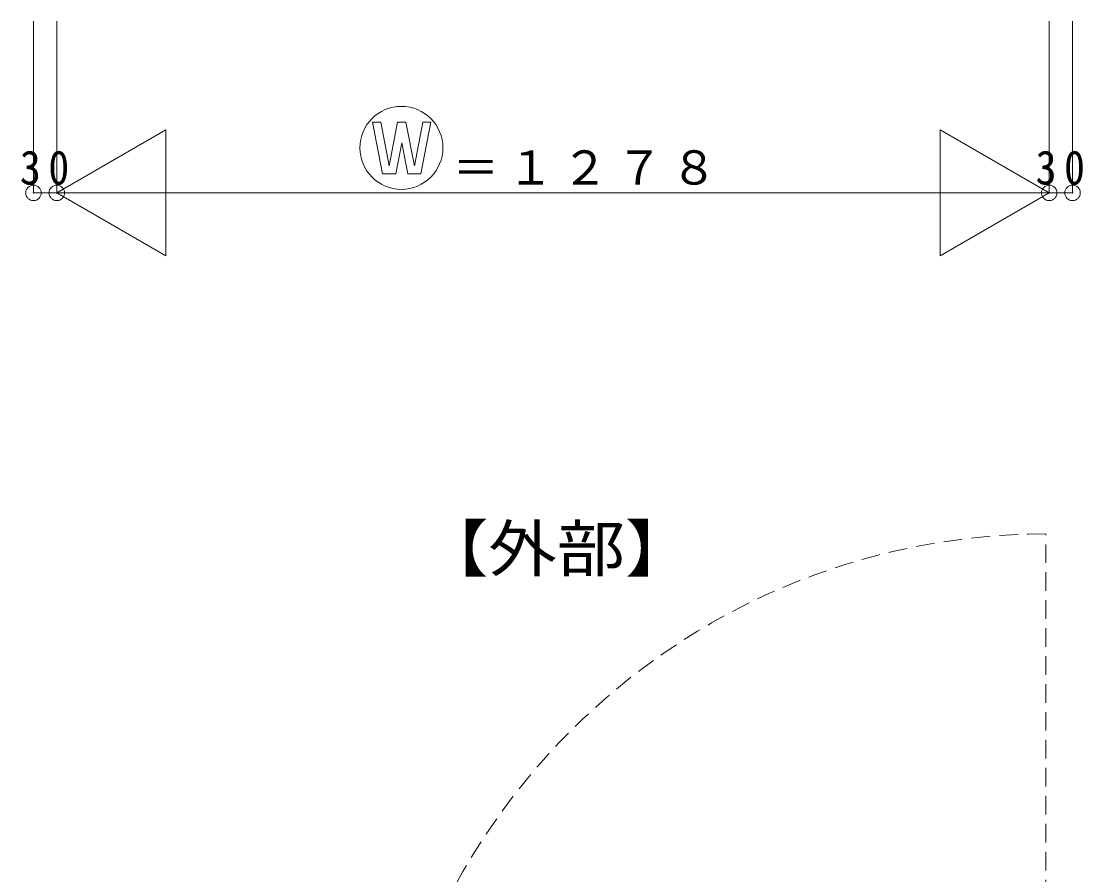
# Model space of a CAD drawing. Units: millimetres on the paper, enlarged 2 times, with parts at other scales. Extents: x -822 to 1661, y 616 to 1163.
# Drawn here: x -679.4 to -542.7, y 766.8 to 876.8 of the extents above; entities that cross this region are included whole.
import ezdxf
from ezdxf.enums import TextEntityAlignment as Align

# ---------------------------------------------------------------- set-up
doc = ezdxf.new("R2010")
doc.units = ezdxf.units.MM
doc.header["$LTSCALE"] = 2
doc.header["$PDMODE"] = 32
doc.header["$PDSIZE"] = 2
doc.linetypes.add('DASHED1', pattern=[1.8, 1.2, -0.6])
doc.layers.add('1-3_sunpousen', color=7, linetype='Continuous', lineweight=9)
doc.layers.add('1-8_kanamono', color=6, linetype='Continuous', lineweight=9)
doc.styles.add('ＭＳ ゴシック', font='')
doc.styles.get('ＭＳ ゴシック').set_extended_font_data('MS Gothic')

msp = doc.modelspace()

# ---------------------------------------------------------------- linework, layer by layer
at = {"layer": '1-3_sunpousen', "color": 3}
for p, q in [((-677.815, 854.668), (-677.815, 876.779)), ((-674.815, 854.668), (-674.815, 876.779)), ((-547.015, 854.668), (-547.015, 876.779)), ((-544.015, 854.668), (-544.015, 876.779)), ((-547.015, 854.668), (-561.044, 862.768)), ((-677.815, 854.668), (-674.815, 854.668)), ((-674.815, 854.668), (-547.015, 854.668)), ((-674.815, 854.668), (-660.786, 846.568)), ((-547.015, 854.668), (-544.015, 854.668))]:
    msp.add_line(p, q, dxfattribs=at)
at = {"layer": '1-3_sunpousen', "color": 6}
for p, q in [((-632.86, 857.129), (-634.149, 863.761)), ((-633.1, 863.761), (-634.149, 863.761)), ((-632.011, 858.159), (-633.1, 863.761)), ((-632.011, 858.159), (-630.922, 863.761)), ((-630.922, 863.761), (-629.856, 863.761)), ((-628.767, 858.159), (-629.856, 863.761)), ((-628.767, 858.159), (-627.678, 863.761)), ((-627.918, 857.129), (-626.629, 863.761)), ((-627.678, 863.761), (-626.629, 863.761))]:
    msp.add_line(p, q, dxfattribs=at)
at = {"layer": '1-3_sunpousen', "color": 3}
for points in [[(-674.815, 854.668), (-660.786, 862.768), (-660.786, 846.568)], [(-547.015, 854.668), (-561.044, 846.568), (-561.044, 862.768)]]:
    msp.add_lwpolyline(points, dxfattribs=at)
at = {"layer": '1-3_sunpousen', "color": 6}
for points in [[(-632.86, 857.129), (-631.162, 857.129), (-630.389, 861.105)], [(-627.918, 857.129), (-629.616, 857.129), (-630.389, 861.105)]]:
    msp.add_lwpolyline(points, dxfattribs=at)
msp.add_circle((-630.438, 860.47), 5.346, dxfattribs=at)
at = {"layer": '1-3_sunpousen', "color": 5}
for p in [(-677.815, 854.668), (-674.815, 854.668), (-547.015, 854.668), (-544.015, 854.668)]:
    msp.add_point(p, dxfattribs=at)
at = {"layer": '1-8_kanamono', "color": 4, "linetype": 'DASHED1', "lineweight": 5}
msp.add_line((-547.435, 724.196), (-547.435, 810.731), dxfattribs=at)
msp.add_arc((-547.435, 724.196), 86.535, 90, 180, dxfattribs=at)

# ---------------------------------------------------------------- texts
at = {"layer": '1-3_sunpousen', "char_height": 4.399, "attachment_point": 7, "style": 'ＭＳ ゴシック'}
for s, insert in [('\\T1.36;\\W0.9;30', (-679.565, 855.668)), ('\\T1.17;＝１２７８', (-623.841, 855.668)), ('\\T1.36;\\W0.9;30', (-548.765, 855.668))]:
    msp.add_mtext(s, dxfattribs=dict(at, insert=insert))
at = {"layer": '1-8_kanamono', "color": 7, "style": 'ＭＳ ゴシック', "width": 1.1}
msp.add_text('【外部】', height=5.865, dxfattribs=at).set_placement((-628.037, 804.155), align=Align.BOTTOM_LEFT)

doc.saveas('drawing.dxf')
